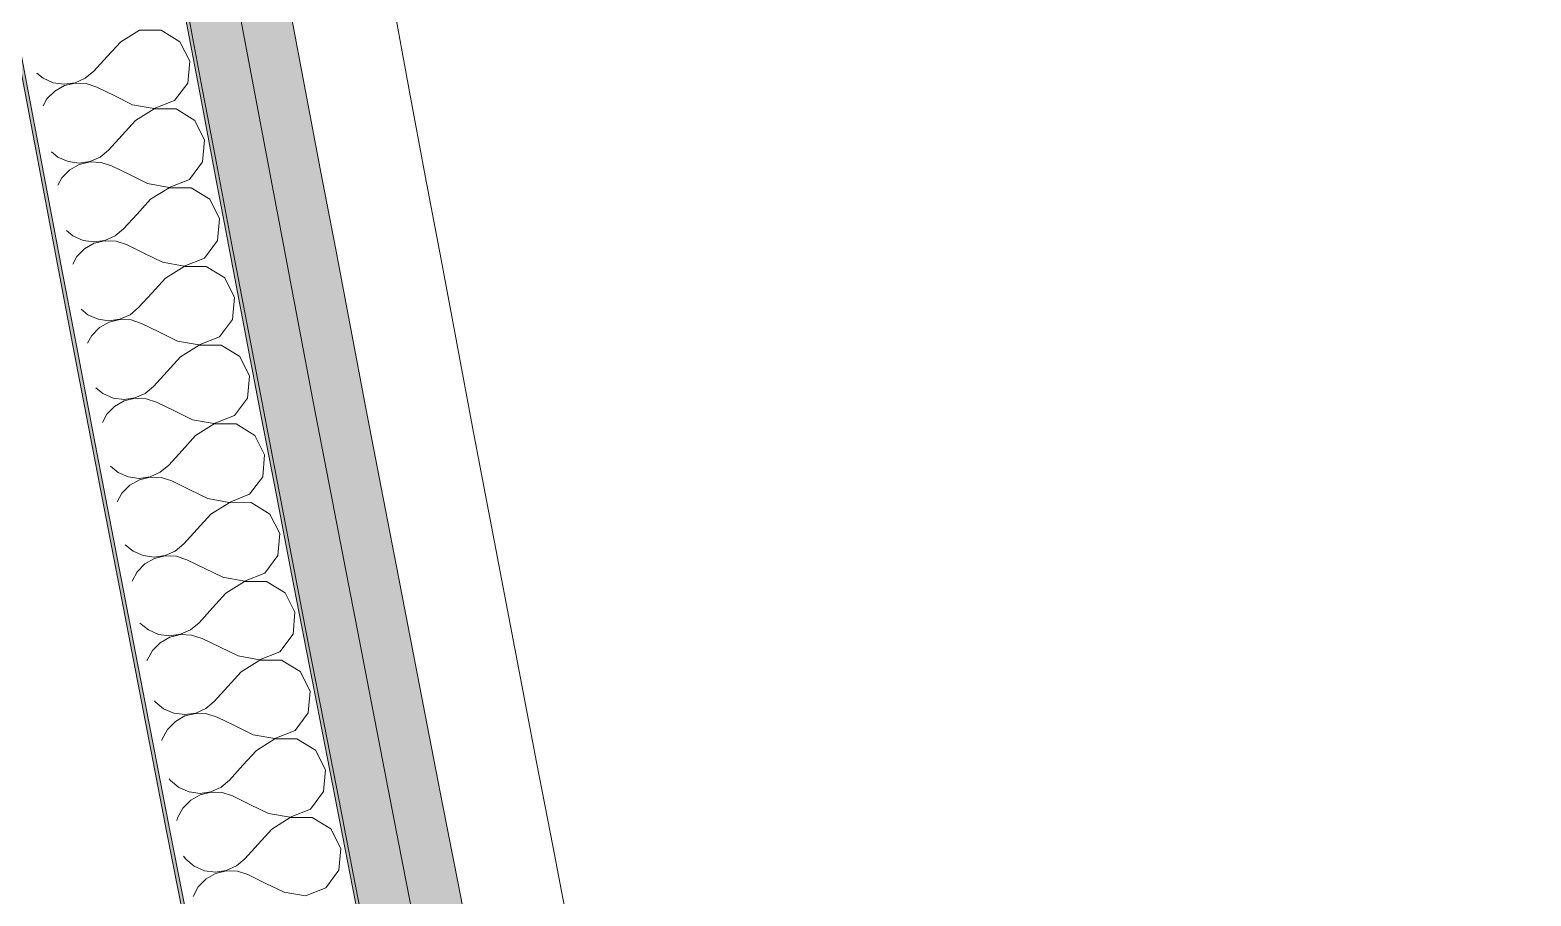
# Model space of a CAD drawing. Header units: millimetres. Extents: x -89663 to 74273, y -103666 to 18539.
# Drawn here: x -41346.7 to -40900.8, y -64368 to -64110.7 of the extents above; entities that cross this region are included whole.
import ezdxf
from ezdxf.enums import TextEntityAlignment as Align

# ---------------------------------------------------------------- set-up
doc = ezdxf.new("R2010")
doc.units = ezdxf.units.MM
doc.header["$MEASUREMENT"] = 0
for name, color, linetype in [('New_A-05-M_Gross_Int_Circulation', 7, 'Continuous'), ('New_A-20-M_Hard_Landscape', 7, 'Continuous'), ('New_A-25-M_Wall_Int', 7, 'Continuous')]:
    doc.layers.add(name, color=color, linetype=linetype)
for name, color, linetype, lineweight, true_color in [('New_A-05-M_Gross_Int_Circulation_Pen_No__74', 7, 'Continuous', 20, 0x606060), ('New_A-20-M_Hard_Landscape_Pen_No__53', 7, 'Continuous', 35, 0x444444), ('New_A-25-M_Wall_Int_Pen_No__107', 7, 'Continuous', 15, 0xa6a6a6), ('New_A-25-M_Wall_Int_Pen_No__81', 7, 'Continuous', 20, 0x6a6a6a)]:
    doc.layers.add(name, color=color, linetype=linetype, lineweight=lineweight, true_color=true_color)
for name, color, linetype, lineweight in [('New_A-25-M_Wall_Int_Pen_No__1', 7, 'Continuous', 13), ('New_A-25-M_Wall_Int_Pen_No__150', 7, 'Continuous', 0), ('New_ArchiCAD Zone Stamps_Pen_No__9', 7, 'Continuous', 13)]:
    doc.layers.add(name, color=color, linetype=linetype, lineweight=lineweight)
doc.styles.add('GENERATED_STYLE_1', font='')
doc.styles.add('GENERATED_STYLE_3', font='')
doc.styles.get('GENERATED_STYLE_1').set_extended_font_data('Arial', bold=True)
doc.styles.get('GENERATED_STYLE_3').set_extended_font_data('Arial')

# ---------------------------------------------------------------- blocks, each defined once
blk = doc.blocks.new('Stair 07 _INB 0168_3_1', base_point=(-36902.6, -62923.54))
at = {"layer": 'New_A-05-M_Gross_Int_Circulation_Pen_No__74', "linetype": 'Continuous'}
blk.add_arc((-4141.99, -57209.05), 37731.88, 186.721455, 191.645003, dxfattribs=at)
at = {"layer": 'New_ArchiCAD Zone Stamps_Pen_No__9'}
for tag, height, style, p in [('ROOM_NAME', 250, 'GENERATED_STYLE_1', (-37168.15, -61611.29)), ('zoneNameLine2', 250, 'GENERATED_STYLE_1', (-37356.58, -62043.42)), ('ROOM_NUMBER', 200, 'GENERATED_STYLE_3', (-37545.01, -62464.13)), ('measuredAreaCode', 200, 'GENERATED_STYLE_3', (-37702.04, -62824.24)), ('DUMMY_649', 200, 'GENERATED_STYLE_3', (-37394.63, -62958.28)), ('DUMMY_650', 200, 'GENERATED_STYLE_3', (-36905.29, -63171.66)), ('DUMMY_651', 133.33, 'GENERATED_STYLE_3', (-36626, -63278.2))]:
    blk.add_attdef(tag, text='', height=height, rotation=336.4404, dxfattribs=dict(at, style=style)).set_placement(p, align=Align.TOP_LEFT)
blk = doc.blocks.new('Mesh_2_1', base_point=(-42312.96, -61137.43))
at = {"layer": 'New_A-20-M_Hard_Landscape_Pen_No__53', "linetype": 'Continuous', "flags": 128}
blk.add_lwpolyline([(-42312.96, -61137.43), (-44611.59, -60132.63), (-45011.26, -60153.1), (-44779.44, -64647.12, 0.101309), (-40900.75, -69852.74, -0.324783), (-40933.13, -67038.12, -0.084886), (-41989.51, -63759.27, -0.016705)], format="xyb", close=True, dxfattribs=at)
blk = doc.blocks.new('*X548')
at = {"layer": 'New_A-25-M_Wall_Int_Pen_No__150', "linetype": 'Continuous'}
for p, q in [((-41314.15, -64110.76), (-41319.69, -64114.18)), ((-41307.65, -64110.77), (-41314.15, -64110.76)), ((-41302.11, -64114.19), (-41307.65, -64110.77)), ((-41319.69, -64114.18), (-41323.71, -64118.58)), ((-41299.21, -64120.02), (-41302.11, -64114.19)), ((-41323.71, -64118.58), (-41327.72, -64122.97)), ((-41299.79, -64126.5), (-41299.21, -64120.02)), ((-41344.61, -64123.53), (-41342.77, -64125.06)), ((-41330.25, -64125.07), (-41327.72, -64122.97)), ((-41342.77, -64125.06), (-41339.77, -64126.39)), ((-41339.3, -64128.86), (-41341.62, -64131.19)), ((-41339.77, -64126.39), (-41336.51, -64126.84)), ((-41336.44, -64127.25), (-41339.3, -64128.86)), ((-41336.51, -64126.84), (-41333.26, -64126.39)), ((-41333.24, -64126.48), (-41336.44, -64127.25)), ((-41333.26, -64126.39), (-41330.25, -64125.07)), ((-41329.96, -64126.62), (-41333.24, -64126.48)), ((-41326.84, -64127.65), (-41329.96, -64126.62)), ((-41321.5, -64130.28), (-41326.84, -64127.65)), ((-41303.7, -64131.7), (-41299.79, -64126.5)), ((-41341.62, -64131.19), (-41342.78, -64133.29)), ((-41316.16, -64132.91), (-41321.5, -64130.28)), ((-41316.16, -64132.91), (-41309.76, -64134.08)), ((-41309.76, -64134.08), (-41303.7, -64131.7)), ((-41315.27, -64137.59), (-41319.29, -64141.99)), ((-41309.74, -64134.17), (-41315.27, -64137.59)), ((-41303.23, -64134.17), (-41309.74, -64134.17)), ((-41297.7, -64137.59), (-41303.23, -64134.17)), ((-41294.79, -64143.41), (-41297.7, -64137.59)), ((-41319.29, -64141.99), (-41323.3, -64146.38)), ((-41340.22, -64146.93), (-41338.35, -64148.48)), ((-41325.83, -64148.48), (-41323.3, -64146.38)), ((-41295.37, -64149.89), (-41294.79, -64143.41)), ((-41338.35, -64148.48), (-41335.34, -64149.81)), ((-41335.34, -64149.81), (-41332.09, -64150.26)), ((-41332.01, -64150.67), (-41334.87, -64152.28)), ((-41332.09, -64150.26), (-41328.84, -64149.81)), ((-41328.82, -64149.9), (-41332.01, -64150.67)), ((-41328.84, -64149.81), (-41325.83, -64148.48)), ((-41325.54, -64150.04), (-41328.82, -64149.9)), ((-41322.42, -64151.07), (-41325.54, -64150.04)), ((-41317.07, -64153.69), (-41322.42, -64151.07)), ((-41299.27, -64155.1), (-41295.37, -64149.89)), ((-41337.19, -64154.61), (-41338.38, -64156.77)), ((-41334.87, -64152.28), (-41337.19, -64154.61)), ((-41311.73, -64156.32), (-41317.07, -64153.69)), ((-41305.33, -64157.48), (-41299.27, -64155.1)), ((-41311.73, -64156.32), (-41305.33, -64157.48)), ((-41305.31, -64157.57), (-41310.84, -64161)), ((-41298.8, -64157.57), (-41305.31, -64157.57)), ((-41293.26, -64160.99), (-41298.8, -64157.57)), ((-41310.84, -64161), (-41314.85, -64165.4)), ((-41290.35, -64166.81), (-41293.26, -64160.99)), ((-41314.85, -64165.4), (-41318.86, -64169.8)), ((-41290.93, -64173.29), (-41290.35, -64166.81)), ((-41335.84, -64170.3), (-41333.91, -64171.9)), ((-41333.91, -64171.9), (-41330.9, -64173.23)), ((-41330.9, -64173.23), (-41327.65, -64173.68)), ((-41327.65, -64173.68), (-41324.4, -64173.22)), ((-41324.38, -64173.32), (-41327.57, -64174.09)), ((-41324.4, -64173.22), (-41321.39, -64171.9)), ((-41321.1, -64173.45), (-41324.38, -64173.32)), ((-41321.39, -64171.9), (-41318.86, -64169.8)), ((-41317.98, -64174.48), (-41321.1, -64173.45)), ((-41294.83, -64178.5), (-41290.93, -64173.29)), ((-41332.75, -64178.04), (-41333.97, -64180.27)), ((-41330.43, -64175.7), (-41332.75, -64178.04)), ((-41327.57, -64174.09), (-41330.43, -64175.7)), ((-41312.63, -64177.1), (-41317.98, -64174.48)), ((-41307.28, -64179.72), (-41312.63, -64177.1)), ((-41307.28, -64179.72), (-41300.88, -64180.88)), ((-41300.86, -64180.98), (-41306.39, -64184.4)), ((-41300.88, -64180.88), (-41294.83, -64178.5)), ((-41294.36, -64180.97), (-41300.86, -64180.98)), ((-41288.82, -64184.38), (-41294.36, -64180.97)), ((-41306.39, -64184.4), (-41310.4, -64188.8)), ((-41285.9, -64190.2), (-41288.82, -64184.38)), ((-41310.4, -64188.8), (-41314.41, -64193.21)), ((-41286.47, -64196.68), (-41285.9, -64190.2)), ((-41331.47, -64193.66), (-41329.46, -64195.32)), ((-41329.46, -64195.32), (-41326.45, -64196.65)), ((-41319.94, -64196.64), (-41316.94, -64195.31)), ((-41316.94, -64195.31), (-41314.41, -64193.21)), ((-41325.98, -64199.12), (-41328.29, -64201.45)), ((-41326.45, -64196.65), (-41323.19, -64197.1)), ((-41323.12, -64197.5), (-41325.98, -64199.12)), ((-41323.19, -64197.1), (-41319.94, -64196.64)), ((-41319.92, -64196.73), (-41323.12, -64197.5)), ((-41316.64, -64196.86), (-41319.92, -64196.73)), ((-41313.52, -64197.89), (-41316.64, -64196.86)), ((-41308.17, -64200.51), (-41313.52, -64197.89)), ((-41302.83, -64203.12), (-41308.17, -64200.51)), ((-41290.37, -64201.89), (-41286.47, -64196.68)), ((-41328.29, -64201.45), (-41329.57, -64203.78)), ((-41302.83, -64203.12), (-41296.42, -64204.28)), ((-41296.4, -64204.37), (-41301.93, -64207.8)), ((-41296.42, -64204.28), (-41290.37, -64201.89)), ((-41289.9, -64204.36), (-41296.4, -64204.37)), ((-41284.36, -64207.77), (-41289.9, -64204.36)), ((-41301.93, -64207.8), (-41305.94, -64212.21)), ((-41281.43, -64213.59), (-41284.36, -64207.77)), ((-41305.94, -64212.21), (-41309.94, -64216.61)), ((-41282, -64220.07), (-41281.43, -64213.59)), ((-41327.09, -64217), (-41324.99, -64218.74)), ((-41312.47, -64218.72), (-41309.94, -64216.61)), ((-41324.99, -64218.74), (-41321.98, -64220.06)), ((-41321.51, -64222.53), (-41323.81, -64224.87)), ((-41321.98, -64220.06), (-41318.72, -64220.51)), ((-41318.65, -64220.91), (-41321.51, -64222.53)), ((-41318.72, -64220.51), (-41315.47, -64220.05)), ((-41315.45, -64220.14), (-41318.65, -64220.91)), ((-41315.47, -64220.05), (-41312.47, -64218.72)), ((-41312.17, -64220.27), (-41315.45, -64220.14)), ((-41309.05, -64221.29), (-41312.17, -64220.27)), ((-41303.7, -64223.91), (-41309.05, -64221.29)), ((-41285.9, -64225.28), (-41282, -64220.07)), ((-41323.81, -64224.87), (-41325.16, -64227.32)), ((-41298.35, -64226.52), (-41303.7, -64223.91)), ((-41298.35, -64226.52), (-41291.95, -64227.67)), ((-41291.95, -64227.67), (-41285.9, -64225.28)), ((-41297.46, -64231.2), (-41301.46, -64235.61)), ((-41291.93, -64227.77), (-41297.46, -64231.2)), ((-41285.42, -64227.75), (-41291.93, -64227.77)), ((-41279.88, -64231.16), (-41285.42, -64227.75)), ((-41276.95, -64236.97), (-41279.88, -64231.16)), ((-41301.46, -64235.61), (-41305.46, -64240.02)), ((-41322.72, -64240.32), (-41320.5, -64242.15)), ((-41307.99, -64242.12), (-41305.46, -64240.02)), ((-41277.52, -64243.45), (-41276.95, -64236.97)), ((-41320.5, -64242.15), (-41317.49, -64243.47)), ((-41317.49, -64243.47), (-41314.24, -64243.92)), ((-41314.16, -64244.32), (-41317.02, -64245.94)), ((-41314.24, -64243.92), (-41310.99, -64243.45)), ((-41310.97, -64243.55), (-41314.16, -64244.32)), ((-41310.99, -64243.45), (-41307.99, -64242.12)), ((-41307.69, -64243.68), (-41310.97, -64243.55)), ((-41304.56, -64244.7), (-41307.69, -64243.68)), ((-41299.21, -64247.31), (-41304.56, -64244.7)), ((-41281.41, -64248.67), (-41277.52, -64243.45)), ((-41319.33, -64248.28), (-41320.75, -64250.87)), ((-41317.02, -64245.94), (-41319.33, -64248.28)), ((-41293.86, -64249.92), (-41299.21, -64247.31)), ((-41287.46, -64251.07), (-41281.41, -64248.67)), ((-41293.86, -64249.92), (-41287.46, -64251.07)), ((-41287.44, -64251.16), (-41292.96, -64254.6)), ((-41280.93, -64251.14), (-41287.44, -64251.16)), ((-41275.39, -64254.54), (-41280.93, -64251.14)), ((-41292.96, -64254.6), (-41296.96, -64259.01)), ((-41272.46, -64260.35), (-41275.39, -64254.54)), ((-41296.96, -64259.01), (-41300.97, -64263.42)), ((-41273.02, -64266.84), (-41272.46, -64260.35)), ((-41318.36, -64263.63), (-41316, -64265.56)), ((-41316, -64265.56), (-41312.99, -64266.88)), ((-41312.99, -64266.88), (-41309.74, -64267.32)), ((-41309.74, -64267.32), (-41306.49, -64266.86)), ((-41306.47, -64266.95), (-41309.66, -64267.73)), ((-41306.49, -64266.86), (-41303.49, -64265.52)), ((-41303.19, -64267.08), (-41306.47, -64266.95)), ((-41303.49, -64265.52), (-41300.97, -64263.42)), ((-41300.06, -64268.1), (-41303.19, -64267.08)), ((-41276.91, -64272.06), (-41273.02, -64266.84)), ((-41314.82, -64271.69), (-41316.33, -64274.44)), ((-41312.52, -64269.35), (-41314.82, -64271.69)), ((-41309.66, -64267.73), (-41312.52, -64269.35)), ((-41294.71, -64270.71), (-41300.06, -64268.1)), ((-41289.36, -64273.31), (-41294.71, -64270.71)), ((-41289.36, -64273.31), (-41282.95, -64274.46)), ((-41282.94, -64274.55), (-41288.46, -64277.99)), ((-41282.95, -64274.46), (-41276.91, -64272.06)), ((-41276.43, -64274.53), (-41282.94, -64274.55)), ((-41270.88, -64277.93), (-41276.43, -64274.53)), ((-41288.46, -64277.99), (-41292.45, -64282.4)), ((-41267.95, -64283.73), (-41270.88, -64277.93)), ((-41292.45, -64282.4), (-41296.45, -64286.82)), ((-41268.51, -64290.22), (-41267.95, -64283.73)), ((-41313.99, -64286.91), (-41311.49, -64288.97)), ((-41311.49, -64288.97), (-41308.48, -64290.29)), ((-41301.97, -64290.26), (-41298.97, -64288.92)), ((-41298.97, -64288.92), (-41296.45, -64286.82)), ((-41308, -64292.76), (-41310.31, -64295.1)), ((-41308.48, -64290.29), (-41305.22, -64290.73)), ((-41305.15, -64291.13), (-41308, -64292.76)), ((-41305.22, -64290.73), (-41301.97, -64290.26)), ((-41301.95, -64290.36), (-41305.15, -64291.13)), ((-41298.67, -64290.48), (-41301.95, -64290.36)), ((-41295.55, -64291.5), (-41298.67, -64290.48)), ((-41290.19, -64294.1), (-41295.55, -64291.5)), ((-41284.84, -64296.7), (-41290.19, -64294.1)), ((-41272.39, -64295.44), (-41268.51, -64290.22)), ((-41311.88, -64297.98), (-41311.9, -64298.07)), ((-41310.31, -64295.1), (-41311.88, -64297.98)), ((-41284.84, -64296.7), (-41278.43, -64297.84)), ((-41278.42, -64297.94), (-41283.93, -64301.38)), ((-41278.43, -64297.84), (-41272.39, -64295.44)), ((-41271.91, -64297.91), (-41278.42, -64297.94)), ((-41266.36, -64301.3), (-41271.91, -64297.91)), ((-41283.93, -64301.38), (-41287.93, -64305.8)), ((-41263.42, -64307.11), (-41266.36, -64301.3)), ((-41287.93, -64305.8), (-41291.93, -64310.21)), ((-41263.98, -64313.59), (-41263.42, -64307.11)), ((-41309.65, -64310.07), (-41309.5, -64310.29)), ((-41309.5, -64310.29), (-41306.96, -64312.38)), ((-41294.44, -64312.32), (-41291.93, -64310.21)), ((-41306.96, -64312.38), (-41303.95, -64313.69)), ((-41303.47, -64316.16), (-41305.77, -64318.5)), ((-41303.95, -64313.69), (-41300.69, -64314.13)), ((-41300.62, -64314.53), (-41303.47, -64316.16)), ((-41300.69, -64314.13), (-41297.44, -64313.66)), ((-41297.43, -64313.75), (-41300.62, -64314.53)), ((-41297.44, -64313.66), (-41294.44, -64312.32)), ((-41294.14, -64313.88), (-41297.43, -64313.75)), ((-41291.02, -64314.89), (-41294.14, -64313.88)), ((-41285.66, -64317.49), (-41291.02, -64314.89)), ((-41267.85, -64318.82), (-41263.98, -64313.59)), ((-41305.77, -64318.5), (-41307.35, -64321.39)), ((-41280.31, -64320.09), (-41285.66, -64317.49)), ((-41280.31, -64320.09), (-41273.9, -64321.23)), ((-41273.9, -64321.23), (-41267.85, -64318.82)), ((-41307.35, -64321.39), (-41307.45, -64321.83)), ((-41279.4, -64324.77), (-41283.39, -64329.19)), ((-41273.88, -64321.32), (-41279.4, -64324.77)), ((-41267.37, -64321.29), (-41273.88, -64321.32)), ((-41261.82, -64324.68), (-41267.37, -64321.29)), ((-41258.88, -64330.48), (-41261.82, -64324.68)), ((-41283.39, -64329.19), (-41287.38, -64333.6)), ((-41305.33, -64333.16), (-41304.96, -64333.69)), ((-41304.96, -64333.69), (-41302.42, -64335.78)), ((-41289.9, -64335.71), (-41287.38, -64333.6)), ((-41259.43, -64336.97), (-41258.88, -64330.48)), ((-41302.42, -64335.78), (-41299.41, -64337.09)), ((-41299.41, -64337.09), (-41296.15, -64337.53)), ((-41296.07, -64337.93), (-41298.92, -64339.56)), ((-41296.15, -64337.53), (-41292.9, -64337.06)), ((-41292.88, -64337.15), (-41296.07, -64337.93)), ((-41292.9, -64337.06), (-41289.9, -64335.71)), ((-41289.6, -64337.27), (-41292.88, -64337.15)), ((-41286.47, -64338.28), (-41289.6, -64337.27)), ((-41281.12, -64340.88), (-41286.47, -64338.28)), ((-41263.31, -64342.2), (-41259.43, -64336.97)), ((-41301.23, -64341.9), (-41302.8, -64344.79)), ((-41298.92, -64339.56), (-41301.23, -64341.9)), ((-41275.76, -64343.48), (-41281.12, -64340.88)), ((-41269.35, -64344.61), (-41263.31, -64342.2)), ((-41302.8, -64344.79), (-41302.99, -64345.63)), ((-41275.76, -64343.48), (-41269.35, -64344.61)), ((-41269.33, -64344.7), (-41274.85, -64348.15)), ((-41262.82, -64344.66), (-41269.33, -64344.7)), ((-41257.27, -64348.05), (-41262.82, -64344.66)), ((-41274.85, -64348.15), (-41278.84, -64352.57)), ((-41254.33, -64353.86), (-41257.27, -64348.05)), ((-41301.01, -64356.22), (-41300.4, -64357.09)), ((-41278.84, -64352.57), (-41282.83, -64356.99)), ((-41254.87, -64360.34), (-41254.33, -64353.86)), ((-41300.4, -64357.09), (-41297.86, -64359.18)), ((-41297.86, -64359.18), (-41294.85, -64360.49)), ((-41294.85, -64360.49), (-41291.59, -64360.92)), ((-41291.59, -64360.92), (-41288.34, -64360.45)), ((-41288.32, -64360.54), (-41291.51, -64361.33)), ((-41288.34, -64360.45), (-41285.34, -64359.1)), ((-41285.04, -64360.66), (-41288.32, -64360.54)), ((-41285.34, -64359.1), (-41282.83, -64356.99)), ((-41281.91, -64361.67), (-41285.04, -64360.66)), ((-41258.74, -64365.57), (-41254.87, -64360.34)), ((-41296.66, -64365.3), (-41298.23, -64368.19)), ((-41294.36, -64362.96), (-41296.66, -64365.3)), ((-41291.51, -64361.33), (-41294.36, -64362.96)), ((-41276.55, -64364.26), (-41281.91, -64361.67)), ((-41271.19, -64366.86), (-41276.55, -64364.26)), ((-41264.79, -64367.98), (-41258.74, -64365.57)), ((-41271.19, -64366.86), (-41264.79, -64367.98))]:
    blk.add_line(p, q, dxfattribs=at)
blk = doc.blocks.new('Wall_144_1', base_point=(-41650.69, -61617.63))
at = {"layer": 'New_A-25-M_Wall_Int_Pen_No__107', "linetype": 'Continuous'}
for points in [[(-41684.58, -61586.49, 0.020784), (-41197.92, -64625.86), (-41183.53, -64621.37, -0.020714), (-41668.66, -61593.43)], [(-41666.62, -61610.69, 0.020699), (-41180.53, -64636.15), (-41166.13, -64631.65, -0.020629), (-41650.69, -61617.63)]]:
    blk.add_hatch(color=256, dxfattribs=at).paths.add_polyline_path(points)
at = {"layer": 'New_A-25-M_Wall_Int_Pen_No__81', "linetype": 'Continuous', "lineweight": 0, "true_color": 0x353535}
for points in [[(-41748.55, -61486.6, 0.021187), (-41258.2, -64590.19), (-41257.24, -64589.9, -0.021182), (-41747.49, -61487.06)], [(-41687.67, -61568.78, 0.020899), (-41199.08, -64625.18), (-41198.12, -64624.88, -0.020894), (-41686.6, -61569.24)]]:
    blk.add_hatch(color=250, dxfattribs=at).paths.add_polyline_path(points)
at = {"layer": 'New_A-25-M_Wall_Int_Pen_No__1', "linetype": 'Continuous'}
for radius, start, end in [(37093.18, 186.548948, 191.405608), (37092.18, 186.551629, 191.405448), (37042.18, 186.685976, 191.398979), (37041.18, 186.688668, 191.47657), (37026.18, 186.729082, 191.475746), (37011.18, 186.769546, 191.520049)]:
    blk.add_arc((-4897.54, -57254.9), radius, start, end, dxfattribs=at)
at = {"layer": 'New_A-25-M_Wall_Int', "color": 250, "lineweight": 50, "true_color": 0x2a2a2a}
blk.add_blockref('*X548', (0, 0), dxfattribs=at)

msp = doc.modelspace()

# ---------------------------------------------------------------- block references
at = {"layer": 'New_A-05-M_Gross_Int_Circulation', "linetype": 'Continuous'}
msp.add_blockref('Stair 07 _INB 0168_3_1', (-36902.6, -62923.54), dxfattribs=at)
at = {"layer": 'New_A-20-M_Hard_Landscape', "color": 49, "lineweight": 35, "true_color": 0x444444}
msp.add_blockref('Mesh_2_1', (-42312.96, -61137.43), dxfattribs=at)
at = {"layer": 'New_A-25-M_Wall_Int', "color": 250, "lineweight": 50, "true_color": 0x2a2a2a}
msp.add_blockref('Wall_144_1', (-41650.69, -61617.63), dxfattribs=at)

doc.saveas('drawing.dxf')
